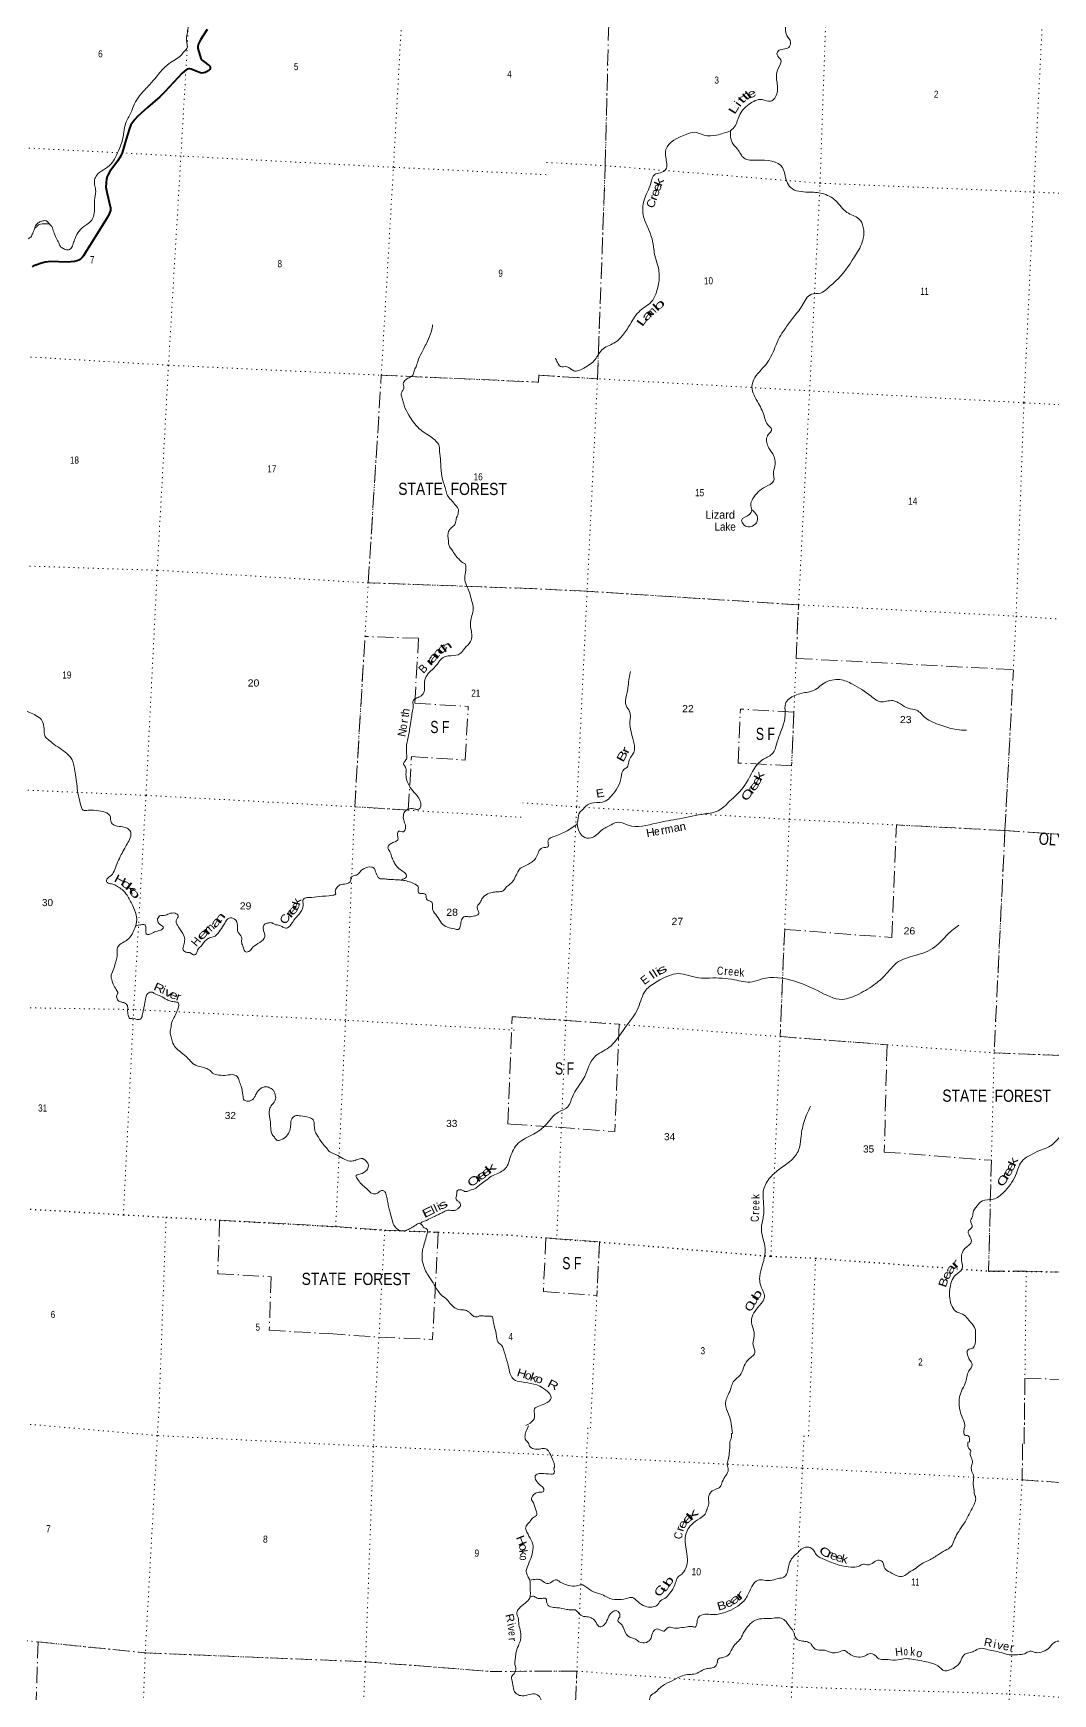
# Model space of a CAD drawing. Header units: feet. Extents: x -955330 to -733631, y 195788 to 387588.
# Drawn here: x -841893 to -816808, y 238313 to 279188 of the extents above; entities that cross this region are included whole.
import ezdxf
from ezdxf.enums import TextEntityAlignment as Align

# ---------------------------------------------------------------- set-up
doc = ezdxf.new("R2010")
doc.units = ezdxf.units.FT
doc.header["$LTSCALE"] = 80
doc.linetypes.add('DOT_DASHED', pattern=[7.7, 5, -1.2, 0.3, -1.2])
doc.linetypes.add('DOTTED', pattern=[1.5, 0.3, -1.2])
for name, color, linetype, lineweight in [('26', 7, 'Continuous', 40), ('39', 7, 'Continuous', 13), ('41', 7, 'Continuous', 13), ('44', 7, 'DOT_DASHED', 13), ('6', 7, 'DOTTED', 25), ('7', 7, 'DOTTED', 13)]:
    doc.layers.add(name, color=color, linetype=linetype, lineweight=lineweight)

msp = doc.modelspace()

# ---------------------------------------------------------------- linework, layer by layer
at = {"layer": '26'}
for points in [[(-837611.81, 279278.54), (-837717.26, 279113.16), (-837776.32, 279023.92)], [(-837776.32, 279023.92), (-837805.21, 278975.41), (-837827.55, 278927.77), (-837836.16, 278893.86), (-837839.25, 278860.83), (-837839.25, 278824.7), (-837835.35, 278784.65), (-837769.52, 278567.81), (-837751.05, 278535.16), (-837729.91, 278513.99), (-837698.15, 278488.11), (-837666.58, 278466.28)], [(-837666.58, 278466.28), (-837586.37, 278410.8), (-837566.4, 278395.81), (-837550.92, 278376.19), (-837542.67, 278358.65), (-837538.03, 278338.51), (-837541.64, 278315.29), (-837548.66, 278296.12), (-837573.11, 278268.32), (-837627.74, 278234.71), (-837661.82, 278220.84), (-837705.15, 278210.52), (-837750.54, 278208.45), (-837773.75, 278212.07), (-837803.65, 278221.72), (-838009.93, 278304.92), (-838037.33, 278313.74), (-838072.4, 278313.74), (-838105.41, 278305.48), (-838131.58, 278287.68), (-838225.56, 278206.68), (-838229.75, 278202.81), (-838657.42, 277745.57), (-838779.2, 277625.3), (-839080.31, 277356.82), (-839329.17, 277134.68), (-839393.89, 277063.7), (-839445.47, 276995.57), (-839488.8, 276929.51), (-839535.56, 276815.85), (-839607.55, 276580.41), (-839705.76, 276245.02), (-839720.91, 276207.98), (-839747.73, 276156.37), (-839820.8, 276041.65), (-840004.6, 275781.67), (-840056.51, 275695.74), (-840072.68, 275661.93), (-840089.19, 275602.06), (-840102.4, 275507.71), (-840103.63, 275399.74), (-840085.44, 275278.73), (-839992.4, 274887.02), (-839989.12, 274849.56), (-839995.31, 274820.65), (-840040.06, 274705.13), (-840115.87, 274574.9), (-840586.08, 273827.62)], [(-840586.08, 273827.62), (-840658.68, 273712.25), (-840692.16, 273669.2), (-840716.4, 273642.87), (-840741.16, 273622.23), (-840766.95, 273604.68), (-840811.31, 273584.04), (-840843.29, 273573.71), (-840874.17, 273567.54), (-841054.1, 273554.71), (-841472.58, 273568.55), (-841527.76, 273563.91), (-841595.84, 273549.46), (-841710.69, 273518.98), (-841804.23, 273488.55), (-841876.44, 273458.62), (-841891.92, 273450.36), (-841918.74, 273433.85)]]:
    msp.add_lwpolyline(points, dxfattribs=at)
at = {"layer": '39'}
msp.add_line((-829751.42, 244811.99), (-829704.29, 244911.36), dxfattribs=at)
for points in [[(-821333.2, 286062.55), (-821665.78, 285937.16), (-821936.15, 285701.14), (-822184.94, 285291.17), (-822156.41, 285141.21), (-821962.36, 284847.39), (-821919.23, 284711.11), (-822082.59, 284592.91), (-822341.85, 284491.59), (-822403.08, 284307.96), (-822368.46, 284053.02), (-822357.8, 283802.81), (-822456.16, 283541.64), (-822530.06, 283342.25), (-822504.6, 283164.16), (-822340.29, 282988.09), (-822161.45, 282557.67), (-822267.04, 282371.29), (-822355.04, 282224.7), (-822474.25, 281943.99), (-822618.95, 281786.96), (-822675.76, 281560.87), (-822688.61, 281220.65), (-822752.28, 280972.59), (-822782.51, 280757.82), (-822692.58, 280529.49), (-822797.57, 280252.4), (-822900.55, 280082.07), (-823103.5, 280140.35), (-823278.38, 280036.59), (-823319.76, 279739.52), (-823348.67, 279133.73), (-823260.63, 278961.89), (-823303.44, 278840.19), (-823568.5, 278745.09), (-823591.93, 278657.1), (-823499.98, 278535.53), (-823562.28, 278323.71), (-823602.91, 278046.76), (-823590.81, 277727.99), (-823751.71, 277514.99), (-823959.44, 277553.26), (-824279.5, 277439.6), (-824527.9, 277146.51), (-824621.25, 276911.41), (-824740.94, 276784.98)], [(-842016.9, 274129.18), (-841952.38, 274170.83), (-841905.81, 274261.96), (-841892.42, 274289.73), (-841860.34, 274373.41), (-841821.47, 274473), (-841750.07, 274532.58), (-841655.49, 274568.8), (-841566.69, 274566.77), (-841512.72, 274509.57), (-841437.68, 274427.07), (-841388.77, 274303.2), (-841325.1, 274148.25), (-841265.92, 274027.96), (-841225.43, 273940.97), (-841151.21, 273884.87), (-841047.48, 273855.8), (-840958.76, 273896.34), (-840909.17, 274009.63), (-840863.05, 274135.24), (-840761.76, 274319.15), (-840601.83, 274459.83), (-840482.41, 274553.71), (-840400.09, 274720.24), (-840381.73, 274901.85), (-840387.93, 275076.48), (-840353.72, 275295.89), (-840377.98, 275428.77), (-840383.27, 275579.03), (-840327.54, 275694.07), (-840163.94, 275826.47), (-839975.41, 275973.96), (-839867.16, 276133.22), (-839770.35, 276351.79), (-839708.01, 276523.29), (-839616.57, 276979.3), (-839494.28, 277225.09), (-839399.13, 277451.85), (-839279.23, 277645.05), (-839064.3, 277884.58), (-838898.4, 278067.56), (-838778.33, 278220.2), (-838556.43, 278435.09), (-838391.92, 278543.12), (-838260.12, 278642.52), (-838181.02, 278738.24), (-838113.2, 278808.12), (-838121.87, 279017.33), (-838104.71, 279172.64), (-838079.76, 279321.52), (-838024.66, 279466.99), (-837919.52, 279646.67), (-837857.73, 279806.03), (-837843.05, 279951.32), (-837749.65, 280050.44), (-837596.22, 280225.88), (-837514.09, 280343.77), (-837434.33, 280542.85), (-837374.82, 280785.43), (-837395.22, 280958.68), (-837461.43, 281279.99), (-837544.88, 281488.55), (-837698.15, 281761.13), (-837748.35, 281901.28), (-837704.25, 282026.98), (-837638.34, 282143.58), (-837520.75, 282241.6), (-837452.37, 282323.62), (-837404.98, 282432.95), (-837283.24, 282666.61), (-837208.53, 282843.62), (-837121.63, 282977.5), (-837042.53, 283117.82), (-836961.95, 283245.91), (-836873.59, 283412.16), (-836798.42, 283554.69), (-836737.83, 283643.15), (-836574.69, 283765.44), (-836491.48, 283773.8), (-836269.43, 283814.34), (-836049.3, 283856.98), (-835849.43, 283898.53), (-835715.8, 283993.79), (-835616.26, 284094.66), (-835469.89, 284248.12), (-835422.5, 284357.46), (-835332.01, 284570.24), (-835194.42, 284841.69), (-835099.73, 284969.13), (-834924.49, 285135.47), (-834772.9, 285270.45)], [(-824738.61, 276785.7), (-825080.48, 276680.86), (-825386.24, 276679.65), (-825635.02, 276749.33), (-825809.63, 276706.03), (-826326.95, 276321.98), (-826329.93, 276136.65), (-826331.13, 275838.42), (-826465.14, 275751.61), (-826601.5, 275709.21), (-826696.02, 275496.31), (-826864.68, 275077.97), (-826876.01, 274671.2), (-826752.81, 274365.32), (-826620.52, 273873.77), (-826600.41, 273713.98), (-826530.49, 273488.24), (-826493.04, 273148.58), (-826559.98, 272813.95), (-826647.79, 272619), (-826957.18, 272361.94), (-827209.48, 272018.58), (-827392.68, 271747.78), (-827567.98, 271579.55), (-827873.72, 271419.12), (-828070.75, 271154.77), (-828344.08, 270947.05), (-828596.1, 270877.77), (-828761.29, 270977.28), (-828923.8, 270988.04), (-828994.71, 271080.79), (-829046.86, 271191.13)], [(-824738.63, 276785.83), (-824699.27, 276496.49), (-824562.7, 276331.3), (-824404.01, 276113.07), (-824094.12, 276063.78), (-823459.46, 275880.13), (-823353.69, 275538.48), (-823256.85, 275386.54), (-822820.51, 275277.15), (-822485.91, 275243.27), (-822148.67, 275066.22), (-821872.01, 274776.05), (-821582.15, 274622.54), (-821469.42, 274145.67), (-821636.63, 273765.58), (-822098.93, 273134.07), (-822346.68, 272911.5), (-822524.18, 272791.69), (-822748.55, 272761.92), (-822972.16, 272486.25), (-823213.58, 272164.75), (-823402.58, 271900.17), (-823532.73, 271702.4), (-823642.77, 271451.66), (-823871.92, 271029.03), (-824163.31, 270662.62), (-824210.11, 270488.64), (-824044.8, 270072.72), (-823896.92, 269727.83), (-823809.48, 269539.89), (-823726.51, 269446.79), (-823823.23, 269282.32), (-823813.1, 269018.02), (-823718.35, 268864.12), (-823636.57, 268579.6), (-823677.87, 268391.35), (-823676.49, 268161.56), (-823878.85, 268022.32), (-824187.45, 267732.99), (-824241.22, 267587.43), (-824211.85, 267459.61)], [(-841855.01, 274387.29), (-841803.24, 274429.59), (-841748.43, 274479.79), (-841675.02, 274494.69), (-841596.12, 274497.16), (-841553.6, 274499.27), (-841495.74, 274492.3)], [(-832066.38, 272012.07), (-832097.84, 271853.35), (-832194.01, 271604.34), (-832335.91, 271327.01), (-832430.61, 271110.36), (-832475.17, 270974.54), (-832522.38, 270869.26), (-832555.48, 270763.32), (-832617.99, 270721.58), (-832725.86, 270659.61), (-832787, 270559.01), (-832775.74, 270495.65), (-832787.75, 270409.03), (-832833.4, 270338.14), (-832833.05, 270257.03), (-832795.86, 270141.8), (-832768.57, 270031.08), (-832654.33, 269788.67), (-832537.06, 269613.02), (-832394.86, 269452.45), (-832246.24, 269344.29), (-832097.15, 269246.25), (-831988.39, 269150.05), (-831925.26, 269072.16), (-831893.13, 268890.26), (-831869.43, 268656.05), (-831849.04, 268349), (-831798.68, 268123.69), (-831749.12, 267969.38), (-831718.63, 267840.27), (-831638.92, 267727.16), (-831538.96, 267615.14), (-831479.59, 267543.5), (-831437.81, 267484.83), (-831435.71, 267397.56), (-831451.67, 267313.15), (-831475.96, 267267.63), (-831499.72, 267145.05), (-831558.47, 267052.45), (-831649.12, 266969.42), (-831686.16, 266865.7), (-831683.7, 266741.92), (-831673.18, 266662.38), (-831673.28, 266615.76), (-831640.39, 266539.24), (-831570.12, 266440.75), (-831486.93, 266315.31), (-831402.08, 266226.29), (-831332.36, 266160.26), (-831269.4, 266122.92), (-831247.43, 266028.66), (-831272.75, 265827.09), (-831252.99, 265639.68), (-831172.19, 265461.64), (-831111.46, 265241.95), (-831070.62, 265073.84), (-831086.87, 264894.16), (-831130.15, 264742.06), (-831121.02, 264498.37), (-831099.05, 264359.52), (-831133.99, 264213.12), (-831274.86, 264047.24), (-831391.91, 263916.76), (-831618.54, 263864.28), (-831744.46, 263849.76), (-831863.05, 263774.09), (-831976.99, 263623.19), (-832078.63, 263520.39), (-832203.74, 263390.28), (-832263.52, 263230.83), (-832266.57, 263074.87), (-832281.89, 262960.02), (-832396, 262849.68), (-832507.35, 262800.03), (-832554.64, 262737.32), (-832542.38, 262651.61), (-832565.22, 262504.67), (-832586.51, 262347.51), (-832622.28, 262138.31), (-832641.73, 261977.02), (-832706.39, 261665.75), (-832706.24, 261446.8), (-832704.97, 261341.32), (-832753.1, 261260.4), (-832780.42, 261192.72), (-832734.97, 261125.77), (-832720.97, 260989.31), (-832718.15, 260873.62), (-832644.6, 260669.56), (-832519.08, 260497.59)], [(-824211.85, 267459.61), (-824260.23, 267350.17), (-824463.28, 267192.81), (-824428.22, 267109.17), (-824300.29, 267034.92), (-824162, 267075.25), (-824072, 267221.78), (-824096.02, 267331.3), (-824212.45, 267458.26)], [(-839579.46, 259618.08), (-839688.96, 259653.5), (-839873.52, 259682.2), (-839967.35, 259751.36), (-840007.73, 259929.58), (-840085.52, 259995.98), (-840277.32, 260043.27), (-840543.17, 260061.5), (-840662.3, 260062.89), (-840726.7, 260201.66), (-840792.54, 260486.46), (-840820.83, 260708.72), (-840853.23, 260929.15), (-840888.57, 261129.44), (-840917.05, 261258.46), (-841027, 261417.55), (-841196.32, 261559.09), (-841376.65, 261680.86), (-841509.06, 261790.3), (-841596.19, 261873.35), (-841622.66, 262002.28), (-841636.29, 262146.83), (-841688.59, 262285.05), (-841825.12, 262392.66), (-841985.2, 262470.93), (-842165.54, 262548.09), (-842216.48, 262582.86), (-842336.15, 262661.31), (-842479.56, 262750.98), (-842568.25, 262844.24), (-842651.07, 262977.77), (-842709.34, 263073.68), (-842776.97, 263097.05), (-842841.76, 263093.93), (-842967.5, 262994.25), (-843077.04, 262851.27), (-843194.73, 262662.03), (-843393.91, 262413.67), (-843520.39, 262253.21), (-843601.14, 262165.68), (-843751.63, 262099.57), (-843901.75, 261996.96), (-844015.85, 261931.22), (-844098.25, 261851.87), (-844256.8, 261741.53), (-844377.51, 261619.33), (-844435.17, 261506.41), (-844448.39, 261393.49), (-844383.24, 261315.5), (-844239.83, 261270.43), (-844079.47, 261242.83), (-843979.59, 261173.39), (-843942.5, 261056.14), (-843951.53, 260724.08), (-844003.61, 260556.17), (-844071.82, 260344.4), (-844197.67, 260153.5), (-844332.32, 259991.39), (-844453.3, 259863.12), (-844704.5, 259803.65), (-844880.9, 259834.01), (-845014.22, 259923.22), (-845090.45, 260024.01), (-845198.18, 260276.26), (-845287.21, 260584.42), (-845319.7, 260847.43), (-845353.77, 260986.84), (-845413.05, 261060.5), (-845518.07, 261061.25), (-845662.12, 261092.16), (-845724.42, 261188.26), (-845731.92, 261289.97), (-845610.39, 261385.77), (-845440.93, 261469.26), (-845294.38, 261582.17), (-845249.65, 261677.43), (-845306.26, 261809.77), (-845429.32, 261902.56), (-845526.62, 262028.65), (-845569.57, 262194.82), (-845588.7, 262351.79), (-845630.37, 262546.29), (-845674.15, 262694.25), (-845719.94, 262886.91), (-845743.92, 263025.86), (-845766.34, 263243.8), (-845790.05, 263433.42), (-845837.96, 263534.95), (-845950.66, 263633.35), (-846121.56, 263695.9), (-846324.45, 263676.79)], [(-827198.13, 263477.17), (-827244.25, 263214.5), (-827267.32, 263029.75), (-827320.08, 262751.15), (-827308.34, 262635.93), (-827221.17, 262494.34), (-827210.73, 262238.09), (-827124.04, 261763.99), (-827118.69, 261479.66), (-827174.19, 261394.61), (-827237.85, 261253.37), (-827283.05, 261121.66), (-827357.36, 261071.42), (-827427.47, 260865.87), (-827669.89, 260411.38), (-827823.58, 260282.82), (-828098.64, 260242.43), (-828296.72, 260163.52), (-828372.39, 260077.04), (-828445.14, 260014.66), (-828490.68, 259820.49), (-828512.72, 259716.33)], [(-828512.72, 259716.33), (-828365.25, 259413.78), (-828165.41, 259379.77), (-827917.17, 259562.02), (-827674.47, 259704.12), (-827491, 259769.34), (-827258.52, 259694.08), (-826556.62, 259746.29), (-825991.45, 259852.84), (-825369.49, 259971.86), (-825040.68, 260051), (-824766.81, 260272.82), (-824383.41, 260678.88), (-824066, 261201.73), (-823924.82, 261318.56), (-823695.96, 261467.11), (-823607.24, 261686.23), (-823442.63, 262157.08), (-823390.52, 262471.98), (-823386.55, 262683.48), (-823155.64, 262886.38), (-822826.6, 262971.57), (-822718.98, 262998.68), (-822434.2, 263189.94), (-822048.75, 263277.52), (-821737.2, 263165.71), (-821279.72, 262870.3), (-821049.6, 262732.63), (-820742.85, 262760.01), (-820365.81, 262571.73), (-820158.53, 262521.39), (-819942.22, 262337.77), (-819564.94, 262155.52), (-819170.87, 262045.35), (-818931.94, 262034.39)], [(-832519.08, 260497.59), (-832404.27, 260356.51), (-832359.3, 260234.85), (-832377.19, 260107.95), (-832435.02, 260080.18), (-832531.24, 260096.74), (-832673.19, 260084.99), (-832763.83, 260001.96), (-832783.1, 259844.71), (-832754.98, 259752.2), (-832737.32, 259607.45), (-832781.14, 259532.42), (-832897.7, 259545.86), (-832928.23, 259451.97), (-832923.39, 259336.19), (-833019.17, 259273.67), (-833110.17, 259227.15), (-833168.75, 259138.6), (-833122.3, 259049.3), (-833079.15, 258931.78), (-833030.05, 258811.95), (-832968.03, 258709.78), (-832920.29, 258648.81), (-832808.97, 258564.66), (-832715.78, 258481.33), (-832709.92, 258432.41), (-832735.77, 258397.1), (-832818.71, 258350.21), (-832833.14, 258342.22)], [(-835977.55, 253168.93), (-836055.98, 253221.17), (-836149.45, 253253.82), (-836276.01, 253225.15), (-836349.42, 253165.65), (-836403.32, 253091.08), (-836476.01, 252958.58), (-836612.02, 252899.92), (-836699.71, 252926.23), (-836734.61, 253047.43), (-836778.93, 253272.46), (-836827.57, 253402.4), (-836875.2, 253509.99), (-836954.19, 253550.09), (-837130.51, 253537.88), (-837326.25, 253542.77), (-837479.56, 253592.35), (-837541.5, 253651.94), (-837655.76, 253715.96), (-837863.41, 253770.04), (-837956.14, 253818.88), (-838050.7, 253916.46), (-838162.94, 254024.98), (-838238.99, 254085.22), (-838365.35, 254194.38), (-838454.31, 254326.17), (-838491.22, 254447.46), (-838524.28, 254564.53), (-838508.32, 254693.54), (-838479.15, 254846.28), (-838411.96, 254991.2), (-838346.5, 255142.29), (-838313.4, 255248.22), (-838316.69, 255309.19), (-838395.86, 255345.24), (-838510.32, 255360.61), (-838605.53, 255399.42), (-838761.12, 255487.62), (-838909.66, 255553.2), (-838976.92, 255584.66), (-839073.33, 255552.57), (-839132.46, 255407.29), (-839164.74, 255230.36), (-839185.47, 255129.95), (-839208.86, 255015.46), (-839259.83, 254916.43), (-839370.71, 254921.49), (-839438.43, 254942.83), (-839515.41, 254938.24), (-839556.27, 255017.15), (-839570.36, 255151.59), (-839575.93, 255251.18), (-839623.94, 255306.08), (-839709.35, 255338.37), (-839784.94, 255364.12), (-839835.88, 255443.49), (-839830.1, 255526.34), (-839812.77, 255551.9), (-839826.33, 255609.29), (-839912.81, 255751.09), (-839960.99, 255891.15), (-839977.84, 255964.9), (-839928.24, 256122.79), (-839867.55, 256302.47), (-839833.71, 256424.59), (-839827.46, 256562.16), (-839822.31, 256675.45), (-839762.09, 256755.81), (-839620.86, 256840.59), (-839528.38, 256919.48), (-839441.67, 257049.32), (-839378.32, 257198.47), (-839359.34, 257260.44), (-839359.31, 257483.44), (-839453.38, 257724.93), (-839583.75, 257968.08), (-839706.62, 258109.52), (-839822.35, 258185.77), (-839907.11, 258232.21), (-840026.97, 258262.02), (-840087.53, 258307.36), (-840078.91, 258363.73), (-839973.69, 258456.23), (-839886.24, 258602.25), (-839815.47, 258781.47), (-839728.2, 258968.05), (-839642.03, 259130.34), (-839565.22, 259264.69), (-839495.36, 259423.68), (-839502.22, 259539.54), (-839579.46, 259618.08)], [(-828512.72, 259716.33), (-829050.73, 259423.58), (-829228.22, 259303.77), (-829223.35, 259166.58), (-829363.34, 259134.36), (-829516.81, 258905.03), (-829710.35, 258733.29), (-829904.87, 258634.95)], [(-829904.87, 258634.95), (-829920.37, 258618.06), (-830086.46, 258324.68), (-830171.24, 258237.33), (-830259.41, 258164.32), (-830332.19, 258074.39), (-830395.52, 258059.04), (-830515.11, 258050.32), (-830635.16, 258031.47), (-830786.1, 257955.26), (-830852.28, 257877.19), (-830913.88, 257766.48), (-830960.81, 257711.86), (-830955.6, 257604.17), (-830930.78, 257528.03), (-830956.81, 257488.68), (-831032.78, 257461.74), (-831173.18, 257439.77), (-831269.86, 257446.22), (-831354.37, 257364.93), (-831378.58, 257232.24), (-831431.75, 257129.25), (-831526.23, 257139.65), (-831704.19, 257180.22), (-831844.93, 257283.96), (-831960.28, 257457.5), (-832062.71, 257604.09), (-832069.65, 257717.93), (-832088.24, 257797.85), (-832198.66, 257857.63), (-832224.5, 257911.52), (-832235.57, 257978.92), (-832320.98, 258011.21), (-832397.31, 258020.78), (-832424.33, 258092.97), (-832415.43, 258155.41), (-832465, 258220.52), (-832603.37, 258287.66), (-832746.96, 258328.69), (-832847.31, 258343.41), (-832988.34, 258351.88), (-833151.64, 258359.34), (-833262.16, 258372.5), (-833382.75, 258386.12), (-833451.92, 258508.89), (-833483.25, 258575.2), (-833497.17, 258624.49), (-833570.21, 258662.29), (-833749.64, 258625.89), (-833830.94, 258570.82), (-833915.99, 258477.39), (-834010.3, 258447.24), (-834074.63, 258409.64), (-834084.54, 258324.94), (-834193.15, 258246.79), (-834345.64, 258225.38), (-834430.33, 258140.05), (-834458.94, 258044.04), (-834448.5, 258007.08), (-834524.93, 257970.02), (-834847.51, 257940.17), (-835119.59, 257910.03), (-835211.05, 257897.99), (-835255.69, 257849.35), (-835248.28, 257745.62), (-835287.07, 257603.45), (-835350.04, 257507), (-835478.09, 257356.75), (-835575.25, 257219.28), (-835662.77, 257160.43), (-835750.47, 257186.74), (-835833.67, 257222.98), (-835953.44, 257254.81), (-836038.57, 257293.16), (-836123.8, 257284.89), (-836200.05, 257251.89), (-836234.7, 257156.16), (-836191.39, 256953.48), (-836321.26, 256807.37), (-836488.34, 256687.29), (-836587.79, 256588.45), (-836647.27, 256568.86), (-836737.6, 256714.9), (-836766.72, 256829.76), (-836767.99, 256935.23), (-836856.95, 257067.02), (-836867.92, 257225.65), (-836939.56, 257382.99), (-837075.92, 257405.44), (-837180.59, 257280.48), (-837291.5, 257107.15)], [(-837291.5, 257107.15), (-837417.17, 256964.9), (-837525.86, 256929.32), (-837629.33, 256875.26), (-837770.2, 256709.38), (-837851.14, 256617.8), (-837900.55, 256508.56), (-837955.44, 256500.93), (-838023.89, 256550.69), (-838108.2, 256562.65), (-838202.21, 256627.76), (-838190.83, 256744.82), (-838166.52, 256879.54), (-838214.33, 257027.69), (-838346.54, 257230.38), (-838375.39, 257351.3), (-838325.7, 257466.61), (-838401.84, 257524.83), (-838549.84, 257513.35), (-838668.8, 257474.19), (-838782.62, 257459.11), (-838835.6, 257360.17), (-838760.11, 257243.19), (-838688.55, 257173.02), (-838749.87, 257112.98), (-838876.79, 257076.21), (-839002.44, 257023.16), (-839092.34, 257000.91), (-839122.92, 257172.6), (-839150.13, 257240.75), (-839269.45, 257238.09), (-839346.79, 257225.41), (-839373.05, 257213.15)], [(-830173.48, 251461.76), (-829995.19, 251828.88), (-829630.31, 252064.17), (-829303.83, 252294.54), (-828969.22, 252633.49), (-828739.19, 252759.84), (-828633.86, 252992.58), (-828324.79, 253507.62), (-828085.47, 253986.38), (-827730.71, 254219.95), (-827378.85, 254643.06), (-827009.99, 255196.66), (-826822.65, 255630.58), (-826538.89, 255848.08), (-826018.75, 256040.58), (-825513.87, 255935.25), (-825252.54, 255931.71), (-824638.75, 255887.72), (-824208.24, 255836.95), (-823960.16, 255908.36), (-823189.59, 255861.84), (-822597.23, 255622.98), (-821981.94, 255405.62), (-821582.77, 255537.14), (-821158.56, 255798.93), (-820950.43, 255984.36), (-820780.24, 256176.93), (-820650.81, 256302.16), (-820199.43, 256484.57), (-819712.76, 256696.18), (-819387.03, 257013.22), (-819123.44, 257229.29)], [(-830344.14, 246854.57), (-830352.47, 246870.5), (-830438.24, 246941.41), (-830493.2, 247110.16), (-830541.36, 247339.42), (-830575.15, 247484.9), (-830586.23, 247552.3), (-830606.2, 247601.87), (-830656.51, 247606.2), (-830779.49, 247611.82), (-830910.72, 247613.76), (-830978.54, 247588.48), (-831070.27, 247614.97), (-831126.62, 247664.17), (-831186.82, 247717.6), (-831285.96, 247758.63), (-831380.63, 247764.98), (-831523.76, 247816.12), (-831616.95, 247899.44), (-831720.57, 248019.73), (-831852.79, 248133.22), (-832025.59, 248376.28), (-832151.74, 248578.69), (-832240.25, 248720.59), (-832293.92, 248873.06), (-832321.86, 248969.62), (-832321.48, 249022.31), (-832323.21, 249117.67), (-832312.01, 249230.69), (-832272.49, 249389.04), (-832224.44, 249557.13), (-832194.92, 249673.36), (-832194.17, 249734.15), (-832272.61, 249786.39), (-832363.13, 249883.78), (-832397.04, 249893.44), (-832481.81, 249850.69), (-832606.46, 249775.29), (-832720.1, 249719.67), (-832793.51, 249704.78), (-832996.75, 249811.37), (-833065.82, 249980.77), (-833112.07, 250163.31), (-833143.48, 250272.19), (-833156.39, 250343.73), (-833182.95, 250470.64), (-833205.65, 250593.31), (-833229.38, 250649.13), (-833287.75, 250698.43), (-833359.05, 250685.47), (-833440.62, 250624.32), (-833551.5, 250629.39), (-833670.34, 250726.05), (-833877.23, 250930.12), (-833935.78, 251019.97), (-833956.57, 251051.33), (-833838.81, 251108.79), (-833706.01, 251185.84), (-833649.36, 251276.51), (-833652.01, 251351.64), (-833706.98, 251431.18), (-833785.32, 251485.45), (-833946.43, 251452.26), (-834060.8, 251425.05), (-834228.77, 251463.14), (-834401.96, 251564.31), (-834591.91, 251652.05), (-834680.42, 251749.35), (-834787.9, 251873.87), (-834904.71, 252059.64), (-834960.41, 252167.6), (-834976.88, 252294.05), (-835006.55, 252441.37), (-835105.06, 252496.55), (-835315.27, 252538.59), (-835450.72, 252536.67), (-835528.53, 252469.28), (-835557.24, 252326.65), (-835580.08, 252179.7), (-835659.19, 252039.38), (-835798.58, 251950.47), (-835902.05, 251941.01), (-835959.49, 252010.54), (-836024.18, 252098.64), (-836051.73, 252292.49), (-836067.65, 252475.67), (-836079.89, 252695.17), (-836019.94, 252814.07), (-835931.03, 252947.86), (-835950.62, 253094.72), (-835977.55, 253168.93)], [(-822767, 252778.18), (-822935.2, 252371.93), (-823005.97, 251989.05), (-823061.42, 251692.38), (-823239.61, 251447.64), (-823527.24, 251234.29), (-823754.21, 251029.26), (-823922.7, 250721.76), (-823922.47, 250354.96), (-823937.48, 250010.77), (-823977.91, 249792.27), (-823894.64, 249334.38), (-823905.58, 249044.49), (-824021.71, 248525.88), (-823993.71, 248361.82), (-823903.82, 248079.08), (-824024.39, 247868.95), (-824223.51, 247495.83), (-824153.35, 247116.93), (-824184.6, 246928.39), (-824140.5, 246711.47), (-824320.88, 246515.16), (-824503.25, 246159.7), (-824685.72, 245961.44), (-824726.98, 245827.6), (-824767.02, 245725.98), (-824863.97, 245448.66), (-824782.99, 245196.41), (-824687.25, 244723.79)], [(-816515.08, 252161.64), (-816630.68, 252029.97), (-816788.05, 251857.18), (-816952.96, 251751.11), (-817134.5, 251683.82), (-817357.98, 251571.39), (-817535.24, 251457.63), (-817722.69, 251074.1), (-818015.99, 250657.36), (-818275.9, 250485.52), (-818538.83, 250446.79), (-818672.2, 250323.69), (-818771, 250157.27), (-818789.7, 250034.87), (-818830.61, 249963.5), (-818790.4, 249803.12), (-818880.29, 249713.02), (-818809.35, 249461.06), (-818973.44, 249270.33), (-819052.31, 248992.48), (-819042.82, 248764.47), (-819197.04, 248621.82), (-819341.01, 248271.29), (-819341.34, 248049.61), (-819157.29, 247703.68), (-818986.87, 247636.27), (-818875.13, 247506.06), (-818731.06, 247326.55), (-818710.73, 247065.98), (-818778.19, 246824.07), (-818886.35, 246782.87), (-818874.31, 246568.9), (-818787.6, 246415.23), (-818869.95, 246258.4), (-818961.56, 245962.79), (-819057.71, 245760.01), (-819114.34, 245485.55), (-819066.72, 245202.02), (-818975.88, 244891.03), (-818995.76, 244790.84), (-818973.74, 244681.37), (-818887.96, 244662.76), (-818858.65, 244509.88)], [(-830173.48, 251461.76), (-830228.84, 251310.06), (-830462.5, 251118.7), (-830614.82, 251056.73), (-830771.82, 250936.19), (-830901.32, 250842.77), (-830987.29, 250773.72), (-831051.63, 250736.11), (-831121.28, 250714.97), (-831197.34, 250686.01), (-831278.45, 250679.58), (-831323.8, 250703.95), (-831387.77, 250719.04), (-831457.32, 250699.92), (-831469.8, 250647.78), (-831488.6, 250545.25), (-831491.17, 250488.6), (-831438.85, 250439.58), (-831390.84, 250384.68), (-831383.52, 250323.53), (-831434.85, 250261), (-831499.56, 250215.3), (-831580.75, 250206.85), (-831651.13, 250214.12), (-831728.11, 250209.53), (-831806.74, 250168.52), (-831903.89, 250120.26), (-832021.65, 250062.79), (-832164.26, 249992.27), (-832273.5, 249944.56), (-832329.13, 249920.74), (-832361.72, 249882.73)], [(-830344.14, 246854.57), (-830192.82, 246328.65), (-830070.56, 246051.02), (-829879.74, 245991.07), (-829291.67, 245798.69), (-829150.44, 245597.09), (-829306.75, 245452.49), (-829572.08, 245296.93), (-829558.98, 245111.14), (-829583.13, 245057.43), (-829775.29, 244915.59)], [(-829751.42, 244811.99), (-829778.14, 244735.78), (-829792.15, 244604.97), (-829775.54, 244554), (-829732.25, 244518.37), (-829679.13, 244407.75), (-829578.34, 244340.11), (-829402.86, 244342.91), (-829281.83, 244345.32), (-829201.61, 244264.17), (-829127.72, 244106.49), (-829078.8, 243989.94), (-829071.64, 243892.82), (-829085.24, 243842.76), (-829068.93, 243781.7), (-829092.78, 243725.89), (-829151.49, 243717.56), (-829400.83, 243739.2), (-829494.09, 243721.82), (-829539.8, 243676.76), (-829517.01, 243563.01), (-829409.74, 243442.69), (-829333.67, 243357.62), (-829339.7, 243291.18), (-829422.82, 243275.51), (-829532.5, 243248.53), (-829611.28, 243176.21), (-829635.5, 243108.29), (-829587.87, 243016.01), (-829552.69, 242911.99), (-829515.19, 242817.99), (-829512.54, 242704.85), (-829609.39, 242635.09), (-829668.21, 242556.1), (-829730.76, 242487.32), (-829778.22, 242383.77), (-829744.63, 242293.93), (-829695.29, 242191.5), (-829602.35, 241996.9), (-829606.09, 241805.22), (-829673, 241591.21), (-829740.65, 241419.63), (-829763.82, 241319.38), (-829726.75, 241211.26), (-829671.42, 241106.63)], [(-829671.42, 241106.63), (-829511.39, 241132.1), (-829403.05, 241114.71), (-829284.5, 241034.42), (-829165.23, 241044.96), (-829040, 241119.93), (-828924.82, 241061.95), (-828719.71, 240977.04), (-828530.5, 240967.3), (-828392.5, 240997.47), (-828295.2, 240948.11), (-828111.45, 240823.46), (-827901.72, 240758.6), (-827754.91, 240679.48), (-827540.66, 240630.63), (-827303.9, 240659.85), (-827152.05, 240681.52), (-827015.98, 240580.52), (-826837.97, 240466.14), (-826675.3, 240445.09), (-826551.04, 240487.78), (-826456.95, 240600.03), (-826323.48, 240680.8), (-826254.59, 240759.49), (-826191.74, 240838.35), (-826088.57, 241051.26), (-826025.98, 241188.68), (-825937.19, 241258.69), (-825844.56, 241389.15), (-825798.95, 241565.44), (-825803.07, 241696.79), (-825840.47, 241928.07), (-825849.68, 242158.5), (-825806.5, 242320.73), (-825692.77, 242482.86), (-825494.86, 242628.32), (-825364.57, 242737.45), (-825312.47, 242861.05), (-825272.46, 242985.02), (-825276.58, 243116.37), (-825240.17, 243254.58), (-825112.51, 243343.61), (-824993.68, 243406.65), (-824939.63, 243528.18), (-824850.13, 243689.01), (-824793.52, 243828.63), (-824820.16, 243948.55), (-824796.26, 244073), (-824767.24, 244233.64), (-824756.29, 244396.84), (-824745.95, 244539.87), (-824719.84, 244603.69), (-824715.87, 244726.69)], [(-818799.18, 243783.44), (-818812.2, 243886.8), (-818786.53, 244003.12), (-818812.93, 244131.1), (-818842.37, 244224.86), (-818822.18, 244292.89), (-818872.92, 244348.93), (-818900.77, 244428.51), (-818895.67, 244487.38), (-818887.72, 244512.19)], [(-822764.92, 239548.08), (-822712.66, 239475.84), (-822656.06, 239413.57), (-822600.21, 239393.72), (-822425.03, 239386.43), (-822239.41, 239324.31), (-822079.74, 239337.67), (-821927.4, 239375.49), (-821820.75, 239301.61), (-821633.6, 239223.3), (-821457.94, 239232.14), (-821328.98, 239296.9), (-821176.93, 239258.01), (-821090.73, 239174.65), (-820931.91, 239159.78), (-820684.46, 239142.24), (-820411.21, 239178.42), (-820236.46, 239157.01), (-819821.57, 239075.88), (-819587.05, 238963.84), (-819486.62, 238884.1), (-819387.81, 238885.16), (-819214.05, 238964.72), (-819080.72, 239108.09), (-818995.31, 239267.03), (-818870.68, 239321.82), (-818748.56, 239360.54), (-818601.29, 239430.81), (-818442.71, 239407.87), (-818082.21, 239328.37), (-817878.28, 239271.76), (-817678.57, 239275.84), (-817498.45, 239298.68), (-817373.65, 239359.53), (-817313.28, 239355.69), (-817213.36, 239326.44), (-817049.3, 239351.79), (-816889.1, 239449.93), (-816743.62, 239594.94), (-816560.09, 239597.49), (-816395.77, 239564.28), (-816310.87, 239571.82), (-816159.01, 239593.5), (-816045.3, 239553.73), (-815876.15, 239480), (-815747.25, 239542.74), (-815585.3, 239699.38), (-815410.95, 239865.73), (-815295.63, 240013.68), (-815172.58, 240016.03), (-815102.82, 240056.33), (-815014.95, 240162.7), (-814882.08, 240156.68), (-814765.24, 240086.54), (-814681.17, 239999.22), (-814609.39, 239972.83), (-814468.27, 239972.62), (-814306.04, 240004.08), (-814160.61, 240080.46), (-814121.4, 240244.82), (-814181.36, 240329.4), (-814305.48, 240492.63), (-814336.15, 240612.67), (-814303.71, 240753.02), (-814297.7, 240886.08), (-814377.85, 240969.25), (-814489.89, 241132.12), (-814597.56, 241373.59), (-814569.77, 241560.51), (-814442.48, 241704.05), (-814351.52, 241913.3), (-814367.62, 242115.67), (-814370.28, 242295.44), (-814302.27, 242479.13), (-814159.91, 242654.52), (-813983.19, 242832.92), (-813821.53, 242979.47), (-813550.54, 243276.17), (-813356.05, 243441.92), (-813226.23, 243736.8), (-813252.3, 244010.14), (-813294.38, 244152.73), (-813299.49, 244308.08)], [(-829671.13, 240688.7), (-829586.49, 240712.41), (-829493.04, 240669.22), (-829374.32, 240661.61), (-829279.71, 240656.74), (-829256.74, 240549.05), (-829164.86, 240453.41), (-829008.23, 240432.55), (-828769.57, 240391.04), (-828659.03, 240379.64), (-828560.27, 240378.68), (-828423.1, 240247.36), (-828273.06, 240208.53), (-828139.14, 240170.17), (-828043.53, 240064.33), (-827949.88, 239960.57), (-827864.25, 239992.31), (-827784.5, 240096.91), (-827704.94, 240262.08), (-827615.79, 240344.19), (-827534.73, 240357.9), (-827472.1, 240295.45), (-827462.56, 240210.37), (-827492.21, 240162.81), (-827509.84, 240112.87), (-827445.43, 240042.29), (-827377.48, 239955.45), (-827259.26, 239729.81), (-827072.04, 239653.51), (-826983.22, 239590.27), (-826806.15, 239578.89), (-826692.16, 239682.46), (-826643.06, 239840.47), (-826540.23, 239908.04), (-826454.46, 239877.19), (-826366.32, 239858.39), (-826274.91, 239948.5), (-826156.38, 239934.84), (-825985.05, 239933.72), (-825798.65, 239964.45), (-825681.58, 239969), (-825607.36, 239956.67), (-825561.42, 240076.42), (-825517.14, 240208.34), (-825372.13, 240270.59), (-825178.83, 240262.75), (-825039.42, 240272.69), (-824791.21, 240347.99), (-824557.77, 240468.16), (-824343.52, 240687.82), (-824214.61, 240952.45), (-824058.63, 241111.29), (-823907.45, 241110.77), (-823764.68, 241098.4), (-823567.61, 241149), (-823421.43, 241182.96), (-823323.38, 241359.69), (-823290.64, 241510.12), (-823205.17, 241671.07), (-823084.77, 241786.56), (-822968.7, 241892.09), (-822812.64, 241919.69), (-822697.81, 241849.61), (-822632.42, 241744.68), (-822428.53, 241619.43), (-822065.82, 241479.3), (-821764.9, 241429.86), (-821588.93, 241448.79), (-821462.23, 241505.55), (-821359.99, 241486.32), (-821221.15, 241544.72), (-821080.29, 241603.07), (-820989.33, 241543.8), (-820943.28, 241399.07), (-820813.06, 241304.3), (-820610.4, 241205.33), (-820450.55, 241224.75), (-820341.25, 241306.25), (-820168.85, 241408.06), (-820032.64, 241512.98), (-819881.35, 241583.12), (-819645.23, 241725.41), (-819456.35, 241838.84), (-819310.13, 241941.44), (-819237.1, 242090.66), (-819151.26, 242263.72), (-819028.68, 242451.83), (-818911.96, 242646.16), (-818819.78, 242829.13), (-818723.26, 243022.05), (-818705.53, 243142.65), (-818740.52, 243252.73), (-818747.75, 243347.83), (-818766.81, 243451.37), (-818761.59, 243558.21), (-818754.59, 243656.93), (-818799.18, 243783.44)], [(-829671.48, 241104.62), (-829664.73, 240926.75), (-829662.2, 240809.58), (-829676.39, 240672.72), (-829789.1, 240544.89), (-829938.12, 240416.13), (-829993.82, 240306.76), (-829965.05, 240190.82), (-829942, 240018.52), (-829903.14, 239835.65), (-829907, 239639.93), (-829955.67, 239496.04), (-830017.58, 239314.18), (-830032.14, 239165.22), (-830043.28, 239062.6), (-830022.39, 238952.95), (-830052.51, 238822.63), (-830121.82, 238729.82), (-830100.06, 238581.79), (-830065.17, 238401.06), (-829983.48, 238301.69), (-829861.64, 238263.7), (-829677.2, 238296.51), (-829525.77, 238304.06), (-829419.61, 238214.06), (-829377.88, 238059.36), (-829382.97, 237889.93), (-829377.2, 237746.41), (-829283.12, 237656.77), (-829215.11, 237571.95), (-829132.82, 237492.75), (-829047.79, 237504.33), (-829025.05, 237590.45), (-828996.32, 237674.38), (-828904.59, 237707.96), (-828833.83, 237647.28), (-828753.54, 237501.52), (-828668.85, 237367.75), (-828594.78, 237216.12), (-828519.25, 237112.9), (-828424.58, 237110.05), (-828319.07, 237199.74), (-828218.74, 237251.23), (-828148.67, 237234.99), (-828115.68, 237124.98), (-828049.86, 237034.17), (-827978.14, 237005.76), (-827831.41, 236991.25), (-827751.7, 237027.21), (-827699.45, 237021.6), (-827682.53, 236980.71), (-827632.48, 236969.11), (-827551.25, 236988.87), (-827487.58, 236960.71), (-827377.16, 236945.27), (-827275.48, 236974.51), (-827232.23, 237072.14), (-827206.3, 237129.9), (-827202.11, 237202.46), (-827122.42, 237305.04), (-826953.52, 237558.37), (-826889.84, 237732.1), (-826801.25, 237862.68), (-826774.11, 237960.79), (-826734.41, 238141.29), (-826704.53, 238263.55), (-826580.89, 238352.69), (-826470.75, 238462.44), (-826359.56, 238539.85), (-826132.28, 238656.16), (-825915.56, 238756.63), (-825755.35, 238788.15), (-825601.66, 238803.71), (-825425.59, 238893.3), (-825305.42, 238934.1), (-825186.04, 238948.67), (-825087.42, 239010.31), (-825063.32, 239074.19), (-825046.74, 239156.46), (-824948.6, 239201.96), (-824797.55, 239264.04), (-824719.51, 239378.78), (-824630.43, 239525.5), (-824512.17, 239637.02), (-824424.56, 239801.95), (-824289.71, 239995.74), (-824126.47, 240128.11), (-823913.76, 240162.09), (-823681.52, 240175.28), (-823526.13, 240180.7), (-823396.9, 240120.28), (-823296.16, 239984), (-823193.28, 239851.69), (-823117.98, 239673.78), (-823000.84, 239613.73), (-822874.31, 239597.81), (-822764.92, 239548.08)]]:
    msp.add_spline(points, degree=3, dxfattribs=at)
at = {"layer": '44'}
for p, q in [((-823120.48, 263799.75), (-823063.86, 265118.59)), ((-832410.3, 264293.84), (-833729.92, 264339.98)), ((-832506.79, 262698.56), (-832410.3, 264293.84)), ((-823120.48, 263799.75), (-817778.53, 263521.63)), ((-817984.78, 259561.68), (-817778.53, 263521.63)), ((-832506.79, 262698.56), (-831189.43, 262615.02)), ((-831269.13, 261297.41), (-831189.43, 262615.02)), ((-824552.27, 261224.25), (-824495.28, 262551.81)), ((-823177.36, 262474.89), (-824495.28, 262551.81)), ((-823177.36, 262474.89), (-823233.99, 261155.84)), ((-832666.18, 260063.36), (-832586.49, 261380.95)), ((-832586.49, 261380.95), (-831269.13, 261297.41)), ((-823233.99, 261155.84), (-824552.27, 261224.25)), ((-820770.78, 256928.43), (-820654.03, 259700.19)), ((-817984.78, 259561.68), (-820654.03, 259700.19)), ((-823404.63, 257130.08), (-823515.79, 254490.87)), ((-823404.63, 257130.08), (-820770.78, 256928.43)), ((-830043.6, 254974.55), (-827473.69, 254792.03)), ((-827473.69, 254792.03), (-827582.76, 252152.7)), ((-823515.79, 254490.87), (-820886.73, 254289.58)), ((-818318.71, 251445.23), (-818388.54, 248718.92)), ((-837306.49, 249971.2), (-837355, 248651.86)), ((-831925.94, 249674.24), (-832069.11, 247037.81)), ((-837355, 248651.86), (-836036.8, 248578.81)), ((-836036.8, 248578.81), (-836085.31, 247259.47)), ((-817493.99, 246071.89), (-817514, 244461.93)), ((-817493.99, 246071.89), (-814854.4, 246022.59)), ((-841768.73, 239589.5), (-841868.67, 236946))]:
    msp.add_line(p, q, dxfattribs=at)
for points in [[(-829456.77, 270768.18), (-828009.9, 270681.64), (-827820.7, 275928.06), (-827711.17, 280348.52)], [(-829651.83, 265518.18), (-833650.2, 265658), (-833328.92, 270770.29), (-829463.03, 270599.67), (-829456.77, 270768.18)], [(-823063.86, 265118.59), (-828264.89, 265451.27), (-829651.83, 265518.18)], [(-832666.18, 260063.36), (-833983.54, 260146.9), (-833729.92, 264339.98)], [(-799366.88, 252392.78), (-802183.41, 252658.85), (-807551.04, 252897.78), (-807420.81, 258232.52), (-812741.17, 258496.17), (-812718.5, 259198.86), (-817984.78, 259561.68), (-818251.03, 254087.78), (-812962.17, 253895.6), (-813170.15, 248631.59), (-812259.94, 248596.7), (-812134.72, 245906.55), (-812229.25, 244269.25)], [(-830141.66, 252335.3), (-830217.23, 252341.05), (-830107.94, 254979.45), (-830043.6, 254974.55)], [(-820886.73, 254289.58), (-820954.41, 251647.03), (-818318.71, 251445.23)], [(-830141.66, 252335.3), (-828977.35, 252258.81), (-827582.76, 252152.7)], [(-837306.49, 249971.2), (-834451.26, 249812.97), (-833245.11, 249725.41), (-831925.94, 249674.24)], [(-829278.34, 249535.16), (-829341.94, 248216.17), (-828025.26, 248115.42)], [(-829278.34, 249535.16), (-829012.9, 249514.85), (-827961.66, 249434.42), (-828025.26, 248115.42)], [(-818388.54, 248718.92), (-817461.18, 248711.74), (-814821.59, 248662.44)], [(-836085.31, 247259.47), (-834619.88, 247178.26), (-833391.89, 247089.12), (-832069.11, 247037.81)], [(-817551.07, 244463.29), (-817561.43, 243578.61), (-812304.83, 243202.32)], [(-841768.73, 239589.5), (-839137, 239320.95), (-833718, 239100.95), (-830642.22, 238863.81)], [(-828628.27, 236228.97), (-828516.9, 238869.27), (-830642.22, 238863.81)]]:
    msp.add_lwpolyline(points, dxfattribs=at)
at = {"layer": '6'}
for points in [[(-860964.49, 251116.79), (-859684.57, 251095.91), (-854377.72, 250865.54), (-849178.55, 250621.85), (-843881.23, 250359.49), (-839674.53, 250104.39), (-838624.7, 250044.25), (-834451.26, 249812.97), (-833245.11, 249725.41), (-830242.96, 249608.96)], [(-830242.96, 249608.96), (-827961.66, 249434.42), (-823743.34, 249082.34), (-822646.43, 249035.9), (-819456.88, 248798.45)], [(-819172.92, 248777.31), (-818388.54, 248718.92), (-817461.18, 248711.74), (-813170.15, 248631.59), (-812259.94, 248596.7), (-802300.04, 247839.56), (-799531.44, 247551.47)]]:
    msp.add_lwpolyline(points, dxfattribs=at)
at = {"layer": '7'}
for p, q in [((-838624.7, 250044.25), (-838800.95, 245250.73)), ((-833245.11, 249725.41), (-833304.7, 248628.08)), ((-827961.66, 249434.42), (-828182.5, 244854.71)), ((-822817.04, 244656.53), (-822646.43, 249035.9)), ((-817461.18, 248711.74), (-817514, 244461.93)), ((-833323.72, 248277.8), (-833498.88, 245052.36))]:
    msp.add_line(p, q, dxfattribs=at)
for points in [[(-838035.3, 291210.66), (-838017.97, 291080.92), (-838013.45, 286024.7), (-837997.43, 280688.19), (-838259.6, 276165.17), (-838564.39, 271015.64), (-838842.3, 265968.27), (-839118.38, 260428.19), (-839420.71, 255154.89), (-839674.53, 250104.39)], [(-834451.26, 249812.97), (-834208.25, 254892.34), (-833983.54, 260146.9), (-833650.2, 265658), (-833328.92, 270770.29), (-833029.64, 275887.64), (-832778.56, 280433.47), (-832793.57, 285792.23), (-832895.77, 290877.24), (-832786.76, 291014.05)], [(-827415.84, 290814.16), (-827518.26, 285586.77), (-827711.17, 280348.52), (-827820.7, 275928.06), (-828009.9, 270681.64), (-828264.89, 265451.27), (-828522.86, 260142.39), (-828790.67, 254892.24), (-829012.9, 249514.85)], [(-823743.34, 249082.34), (-823515.79, 254490.87), (-823290.61, 259837), (-823063.86, 265118.59), (-822789.48, 270382.65), (-822532.9, 275496.08), (-822374.74, 280084.4), (-822262.84, 285308.91), (-822113.16, 290538.97), (-822108.12, 290617.88)], [(-816852.05, 290424.77), (-816815.21, 290303.58), (-816940.49, 285097.6), (-817044.28, 279874.86), (-817275.18, 275278.62), (-817518.44, 270092.24), (-817709.87, 264839.84), (-817984.78, 259561.68), (-818251.03, 254087.78), (-818388.54, 248718.92)], [(-829273.29, 275705.85), (-833029.64, 275887.64), (-838259.6, 276165.17), (-842530.37, 276388.73), (-847770.94, 276743.78), (-853194.7, 277157.89), (-858501.73, 277384.21), (-859942.15, 277647.72)], [(-829262.08, 276007.71), (-827820.7, 275928.06), (-822532.9, 275496.08), (-817275.18, 275278.62), (-811937.52, 275046.7)], [(-860147.59, 272316.29), (-858724.96, 272206.62), (-853414.53, 272010.56), (-847966.58, 271595.35), (-842795.47, 271267.79), (-838564.39, 271015.64), (-833328.92, 270770.29), (-829463.03, 270599.67)], [(-812206.89, 269808.69), (-817518.44, 270092.24), (-822787.4, 270384.6), (-828009.9, 270681.64), (-829456.77, 270768.18)], [(-829651.83, 265518.18), (-833650.2, 265658), (-838842.3, 265968.27), (-843072.58, 266104.84), (-848165.9, 266410.59), (-853682.58, 266824.89), (-858964.78, 267019.66), (-860349, 267089.69)], [(-829651.83, 265518.18), (-828264.89, 265451.27), (-823063.86, 265118.59), (-817709.87, 264839.84), (-812436.01, 264464.7)], [(-856895.3, 261521.23), (-853977.69, 261399.21), (-848482.6, 261265.66), (-843344.43, 260613.22), (-839118.38, 260428.19), (-833983.54, 260146.9), (-829861.12, 259885.47)], [(-812720.59, 259196.9), (-817984.78, 259561.68), (-823290.61, 259837), (-828522.86, 260142.39), (-829847.71, 260246.47)], [(-830055.66, 254649.83), (-834208.25, 254892.34), (-839420.71, 255154.89), (-843639.81, 255226.07), (-848835.63, 255854.79), (-854271.6, 256089.02), (-859440.07, 256296.85), (-860762.31, 256363.42)], [(-830043.6, 254974.55), (-828790.67, 254892.24), (-823515.79, 254490.87), (-818251.03, 254087.78), (-812962.17, 253895.6)], [(-838839, 244667.95), (-844099, 245132.95), (-849416, 245386.95), (-854581, 245622.95), (-859887, 245868.95), (-861164.68, 245921.55)], [(-838800.95, 245250.73), (-838839, 244667.95), (-839137, 239320.95), (-839327.25, 234288.78), (-839521, 228895.95), (-839718, 223574.95), (-839919, 218256.95)], [(-833498.88, 245052.36), (-833522, 244400.95), (-833718, 239100.95), (-833954, 234167.95), (-834204, 228575.95), (-834453, 223257.95), (-834721, 217983.95)], [(-828244.53, 244857.01), (-828279.93, 244141.53), (-828516.9, 238869.27), (-828740.93, 233558.25), (-828972.34, 228269.66), (-829205.51, 223031.23), (-829433.52, 217680.32)], [(-830441.82, 244257.06), (-833522, 244400.95), (-838839, 244667.95)], [(-822928.46, 244660.62), (-822967.8, 243868.56), (-823228.37, 238481.92), (-823473.39, 233143.27), (-823684.37, 227930.79), (-823986.24, 222712.96), (-824116.38, 217372.88)], [(-817551.07, 244463.29), (-817561.43, 243578.61), (-817801.02, 239551.29)], [(-830441.82, 244257.06), (-828279.93, 244141.53), (-822967.8, 243868.56), (-817561.43, 243578.61), (-812304.83, 243202.32)], [(-861369.83, 240597.94), (-860176, 240559.95), (-854870, 240313.95), (-849658, 240098.95), (-844321, 239849.95), (-839137, 239320.95), (-833718, 239100.95), (-830642.22, 238863.81)], [(-817812.18, 239363.74), (-817874.95, 238308.65), (-818119.66, 232980.08), (-818337.76, 227664.85), (-818543.24, 224742.99)], [(-830642.22, 238863.81), (-828516.9, 238869.27), (-823228.37, 238481.92), (-817874.95, 238308.65), (-812516.9, 237953.53)]]:
    msp.add_lwpolyline(points, dxfattribs=at)

# ---------------------------------------------------------------- texts
at = {"layer": '41'}
for s, rotation, width, p in [('t', 48.33, 1.85, (-824395.64, 277488.25)), ('t', 43.993, 1.95, (-824302.73, 277564.78)), ('l', 38.019, 1.55, (-824242.22, 277592.58)), ('e', 26.673, 1.4, (-824173.72, 277616.26)), ('L', 58.299, 1.6, (-824574.98, 277273.13)), ('i', 54.058, 1.5, (-824480.04, 277394.73)), ('k', 68.694, 1.4, (-826401.81, 275491.14)), ('C', 70.613, 1.1, (-826595.13, 274965.69)), ('r', 70.613, 1.3, (-826544.94, 275108.3)), ('e', 69.473, 1.2, (-826500.93, 275229.27)), ('e', 69.473, 1.2, (-826450.34, 275361.59)), ('a', 49.121, 1.95, (-826715.25, 272182.28)), ('b', 42.707, 2, (-826434.62, 272425.55)), ('L', 54.262, 1.75, (-826834.17, 272053.68)), ('c', 48.444, 2.1, (-831771.49, 263969)), ('h', 37.352, 1.8, (-831669.59, 264010.95)), ('r', 45.304, 2.25, (-832056.03, 263666.03)), ('a', 48.044, 2, (-831983.71, 263762.32)), ('n', 49.254, 1.95, (-831882.1, 263867.86)), ('o', 82.858, 0.85, (-832699.09, 262104.41)), ('r', 80.146, 1.05, (-832675.2, 262242.11)), ('r', 63.945, 1.55, (-827232.09, 261501.23)), ('B', 62.145, 1.55, (-827317.01, 261347.95)), ('e', 60.311, 1.45, (-824010.1, 260732.83)), ('k', 63.384, 1.55, (-823943.21, 260863.27)), ('C', 53.271, 1.5, (-824255.25, 260380.3)), ('r', 54.069, 1.85, (-824160.84, 260501.16)), ('e', 53.456, 1.7, (-824079.59, 260606.48)), ('H', 9.988, 1.1, (-826689.13, 259413.57)), ('e', 8.913, 0.9, (-826534.38, 259446.12)), ('r', 10.638, 1.1, (-826386.54, 259472.19)), ('m', 10.638, 0.95, (-826235.12, 259503.02)), ('a', 10.715, 1.05, (-826044.08, 259539.39)), ('n', 10.817, 1.05, (-825897.16, 259563.01)), ('H', 332.471, 1.45, (-839799.84, 258255.25)), ('o', 324.889, 1.65, (-839658.13, 258162.04)), ('k', 321.843, 2, (-839546.27, 258063.3)), ('o', 311.932, 1.9, (-839469.52, 257957.93)), ('n', 53.386, 1.8, (-837223.24, 257354.86)), ('r', 53.463, 1.9, (-835507.39, 257456.58)), ('e', 49.658, 1.85, (-835424.85, 257550.8)), ('k', 75.684, 1.2, (-835312.84, 257790.49)), ('e', 62.203, 1.4, (-835360.34, 257662.77)), ('e', 46.743, 1.95, (-837659.8, 256940.92)), ('r', 45.876, 2.25, (-837547.85, 257039.81)), ('a', 52.622, 1.85, (-837326.32, 257247)), ('C', 62.51, 1.25, (-835613.04, 257340.95)), ('l', 34.535, 1.4, (-826615.8, 255923.92)), ('l', 33.535, 1.35, (-826540.76, 255966.89)), ('i', 31.477, 1.35, (-826467.19, 256005.79)), ('s', 30.832, 1.75, (-826375.01, 256057.58)), ('C', 356.145, 0.8, (-824998.95, 256012.33)), ('e', 355.656, 0.8, (-824738.26, 255995.56)), ('e', 353.184, 0.85, (-824597.83, 255983.54)), ('k', 357.184, 0.9, (-824464.46, 255967.04)), ('R', 336.331, 1.3, (-838836.34, 255597.49)), ('v', 331.994, 1.5, (-838598.18, 255479.89)), ('e', 335.435, 1.3, (-838471.53, 255426.05)), ('r', 342.783, 1.25, (-838342.56, 255376.94)), ('e', 63.153, 1.4, (-817758.06, 251244.36)), ('k', 65.412, 1.5, (-817693.49, 251371.95)), ('C', 34.827, 1.45, (-831015.11, 250853.31)), ('r', 38.562, 2, (-830881.29, 250945.62)), ('e', 35.752, 1.65, (-830799.3, 251001.81)), ('e', 37.505, 1.75, (-830688.01, 251089.19)), ('k', 37.527, 1.95, (-830581.17, 251168.73)), ('C', 54.171, 1.5, (-817964.09, 250888.03)), ('r', 57.575, 1.75, (-817890.73, 251008.82)), ('e', 59.575, 1.5, (-817825.61, 251114.66)), ('k', 91.118, 0.9, (-824023.78, 250555.04)), ('E', 26.092, 1.55, (-832143.66, 250080.29)), ('l', 26.533, 1.1, (-832019.93, 250141.89)), ('l', 26.025, 1.1, (-831949.46, 250175.91)), ('i', 26.332, 1.2, (-831874.34, 250212.98)), ('s', 28.307, 1.7, (-831768.08, 250268.84)), ('e', 87.866, 0.75, (-824027.67, 250263.24)), ('e', 90.202, 0.7, (-824024.73, 250406.97)), ('C', 92.981, 0.8, (-824040.47, 250011.12)), ('r', 47.022, 2.15, (-819132.21, 248832.7)), ('B', 71.119, 1.3, (-819405.07, 248408.66)), ('e', 66.106, 1.3, (-819334.42, 248576.11)), ('a', 57.855, 1.65, (-819249.09, 248713.88)), ('b', 58.877, 1.6, (-824006.9, 248085.62)), ('C', 60.534, 1.3, (-824175.59, 247804.63)), ('u', 60.534, 1.6, (-824092.37, 247948.7)), ('H', 342.479, 1.2, (-829900.05, 246105.48)), ('o', 342.479, 1.1, (-829738.9, 246051.71)), ('k', 341.294, 1.35, (-829605.13, 246004.31)), ('o', 341.294, 1.15, (-829469.18, 245965.34)), ('R', 334.09, 1.35, (-829144.14, 245829.04)), ('k', 43.088, 2.2, (-825613.94, 242649.6)), ('r', 73.121, 1.25, (-825889.94, 242344.92)), ('e', 63.855, 1.35, (-825834.7, 242443.29)), ('e', 48.873, 1.9, (-825723.75, 242565.06)), ('H', 291.267, 1.3, (-829974.76, 242050.25)), ('o', 291.69, 1.25, (-829925.77, 241889.66)), ('C', 81.853, 0.9, (-825922.21, 242194.89)), ('k', 278.418, 1.05, (-829928.33, 241771.9)), ('o', 274.24, 0.8, (-829925.07, 241651.13)), ('C', 323.237, 1.5, (-822465.77, 241721.12)), ('r', 335.351, 1.5, (-822330.65, 241663.12)), ('e', 340.005, 1.2, (-822223.46, 241619.98)), ('e', 342.8, 1.15, (-822084.27, 241571.58)), ('k', 347.114, 1.15, (-821951.34, 241532.45)), ('b', 56.498, 1.65, (-826182.77, 241023.43)), ('C', 52.805, 1.5, (-826397.45, 240791.15)), ('u', 53.25, 1.85, (-826272.79, 240897.38)), ('r', 42.354, 2.15, (-824439.13, 240670.26)), ('B', 15.614, 1.25, (-824928.42, 240388.28)), ('e', 22.715, 1.25, (-824742.12, 240461.72)), ('a', 36.119, 1.8, (-824574.67, 240563.51)), ('R', 283.442, 1.1, (-830256.39, 240155.17)), ('v', 276.023, 0.9, (-830211.53, 239909.87)), ('e', 271.12, 0.75, (-830200.1, 239794.25)), ('R', 348.548, 1.05, (-818415.84, 239478.7)), ('v', 345.399, 1.1, (-818126.32, 239412.05)), ('o', 0.363, 0.7, (-820425.63, 239260.25)), ('k', 357.098, 0.9, (-820259.12, 239251.91)), ('r', 349.33, 1.1, (-817828.94, 239354.81))]:
    msp.add_text(s, height=200, rotation=rotation, dxfattribs=dict(at, width=width)).set_placement(p, align=Align.CENTER)
for s, rotation, p in [('m', 43.927, (-826621.15, 272257.89)), ('B', 46.656, (-832231.59, 263480.08)), ('h', 82.394, (-832639.25, 262479.16)), ('t', 80.448, (-832653.29, 262372.53)), ('N', 78.527, (-832717.58, 261951.36)), ('m', 44.907, (-837490.68, 257083.87)), ('H', 50.216, (-837814.5, 256765.58)), ('E', 37.503, (-826786.47, 255809.73)), ('r', 355.656, (-824854.87, 256003.59)), ('i', 338.562, (-838710.54, 255545.09)), ('r', 87.139, (-824031.02, 250142.57)), ('i', 285.619, (-830224.8, 239996.38)), ('r', 274.022, (-830195.39, 239643.89)), ('i', 347.576, (-818255.58, 239442.12)), ('e', 348.762, (-817972.9, 239387.68)), ('H', 6.726, (-820579.12, 239250.4)), ('o', 347.437, (-820110.55, 239216.11))]:
    msp.add_text(s, height=200, rotation=rotation, dxfattribs=at).set_placement(p, align=Align.CENTER)
msp.add_text('Lizard', height=200, dxfattribs=at).set_placement((-825357.42, 267236.97))
at = {"layer": '41', "width": 0.9}
msp.add_text('Lake', height=200, dxfattribs=at).set_placement((-825129.86, 266941.9))
at = {"layer": '41', "width": 1.15}
msp.add_text('E', height=200, rotation=9.335, dxfattribs=at).set_placement((-828031.31, 260368.19))
at = {"layer": '44'}
for s, rotation, width, p in [('STATE  FOREST', 359.919, 0.85, (-832912.03, 267823.46)), ('S F', 359.919, 0.75, (-832123.38, 261961.23)), ('S F', 359.919, 0.75, (-824114.13, 261791.17)), ('OLYMPIC', 356.36, 0.8, (-817160.76, 259218.27)), ('S F', 359.919, 0.75, (-829056.26, 253556.67)), ('STATE  FOREST', 359.919, 0.85, (-819526.62, 252886.39)), ('S F', 359.919, 0.75, (-828876.12, 248763.52)), ('STATE  FOREST', 359.919, 0.85, (-835289.27, 248376.64))]:
    msp.add_text(s, height=300, rotation=rotation, dxfattribs=dict(at, width=width)).set_placement(p)
at = {"layer": '7'}
for s, width, p in [('6', 0.85, (-840295.84, 278593.57)), ('5', 0.85, (-835479.13, 278279.46)), ('4', 0.85, (-830230.12, 278093.62)), ('3', 0.85, (-825132.66, 277947)), ('2', 0.85, (-819731.93, 277598.49)), ('7', 0.85, (-840495.83, 273527.38)), ('8', 0.85, (-835882.08, 273425.37)), ('9', 0.85, (-830448.26, 273192.06)), ('10', 0.85, (-825389.77, 273006.99)), ('11', 0.65, (-820062.95, 272747.64)), ('18', 0.85, (-840989.83, 268593.49)), ('17', 0.85, (-836131.56, 268379.38)), ('16', 0.85, (-831056.43, 268183.41)), ('15', 0.85, (-825606.44, 267791.59)), ('14', 0.85, (-820365.01, 267580.74)), ('19', 0.85, (-841175.62, 263303.09)), ('20', 1.1, (-836616.33, 263106.13)), ('21', 0.85, (-831115.84, 262856.67)), ('22', 1.1, (-825926.57, 262474.38)), ('23', 1.1, (-820569.43, 262205.15)), ('30', 1.05, (-841678.55, 257701.59)), ('29', 1.1, (-836811.35, 257618.77)), ('28', 1.1, (-831729.98, 257462.22)), ('27', 1.1, (-826188.7, 257238.16)), ('26', 1.1, (-820478.3, 257004.04)), ('31', 0.85, (-841772.6, 252644.49)), ('32', 1.05, (-837178.97, 252460.67)), ('33', 1.05, (-831731.97, 252264.72)), ('34', 1.05, (-826371.57, 251940.07)), ('35', 1.05, (-821476.15, 251636.57)), ('6', 0.85, (-841462.42, 247562.14)), ('5', 0.85, (-836424.38, 247250.92)), ('4', 0.85, (-830202.54, 247015.1)), ('3', 0.85, (-825473.29, 246670.69)), ('2', 0.85, (-820119.57, 246391.99))]:
    msp.add_text(s, height=175, dxfattribs=dict(at, width=width)).set_placement(p)
for s, rotation, width, p in [('7', 358.105, 0.9, (-841581, 242290.95)), ('8', 358.105, 0.9, (-836242.5, 242033.03)), ('9', 358.105, 0.9, (-831040, 241689.95)), ('10', 358.276, 0.9, (-825698.04, 241233.32)), ('11', 358.276, 0.65, (-820290.5, 240980.29))]:
    msp.add_text(s, height=175, rotation=rotation, dxfattribs=dict(at, width=width)).set_placement(p)

doc.saveas('drawing.dxf')
